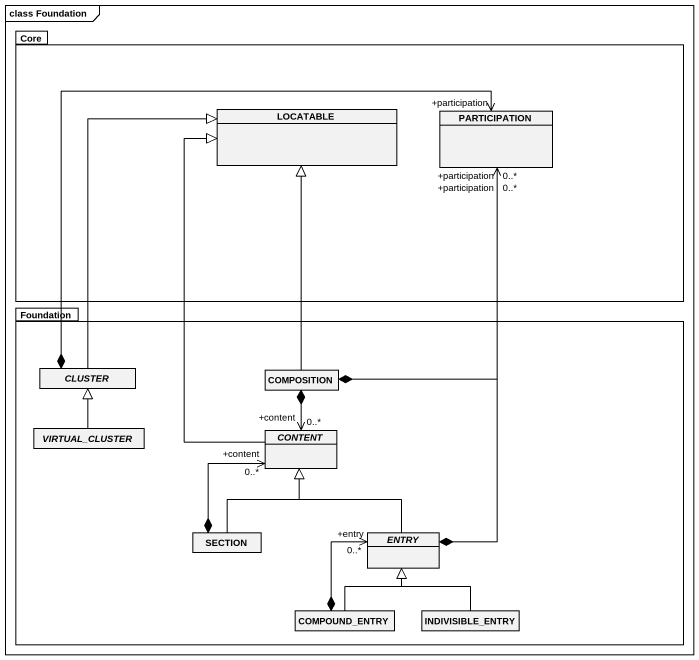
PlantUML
@startuml
mainframe class Foundation
hide circle
hide empty members
package Core {
  class LOCATABLE
  class PARTICIPATION
}
package Foundation {
  abstract class CLUSTER
  class COMPOSITION
  abstract class VIRTUAL_CLUSTER
  abstract class CONTENT
  class SECTION
  abstract class ENTRY
  class COMPOUND_ENTRY
  class INDIVISIBLE_ENTRY
}
CLUSTER -up-|> LOCATABLE
CLUSTER *-right-> "+participation" PARTICIPATION
COMPOSITION -up-|> LOCATABLE
COMPOSITION *-up-> "+participation\n0..*" PARTICIPATION
COMPOSITION *--> "+content\n0..*" CONTENT
VIRTUAL_CLUSTER -up-|> CLUSTER
CONTENT -up-|> LOCATABLE
SECTION -up-|> CONTENT
SECTION *-up-> "+content\n0..*" CONTENT
ENTRY *-up-> "+participation\n0..*" PARTICIPATION
ENTRY -up-|> CONTENT
COMPOUND_ENTRY -up-|> ENTRY
COMPOUND_ENTRY *-up-> "+entry\n0..*" ENTRY
INDIVISIBLE_ENTRY -up-|> ENTRY
@enduml
